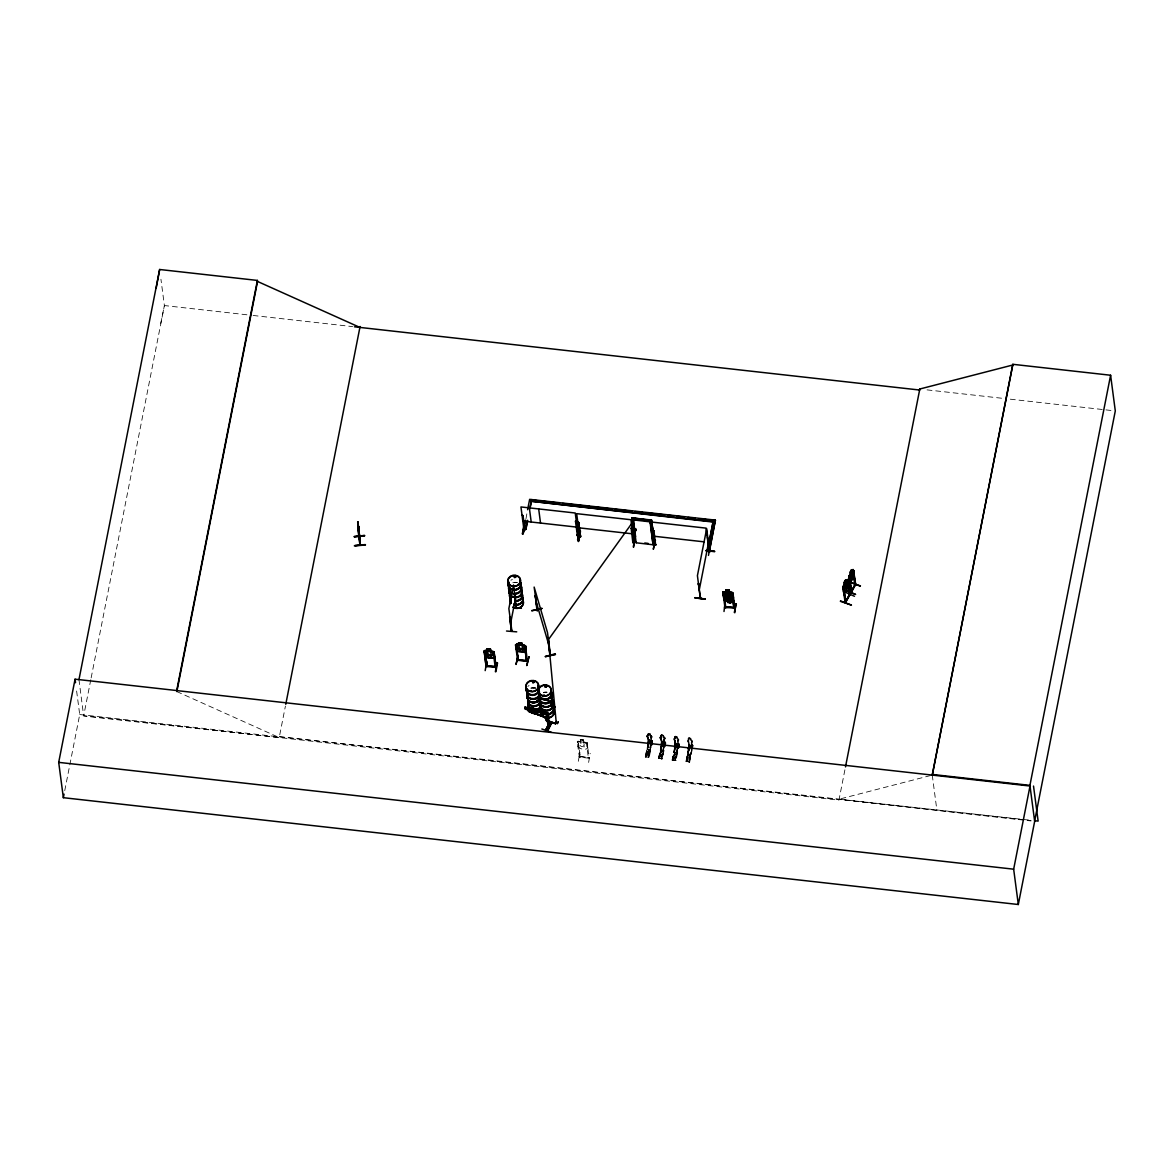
<?xml version="1.0" encoding="UTF-8"?>
<svg xmlns="http://www.w3.org/2000/svg" width="1174" height="1174" viewBox="0 0 1174 1174"><rect width="100%" height="100%" fill="white"/><g stroke="black" fill="none" stroke-linecap="round" stroke-linejoin="round"><path stroke-width="0.75" stroke-dasharray="5 3.75" d="M649.09 749.966L648.562 751.111L647.887 749.966M660.918 751.58L661.696 752.578L662.239 751.433M674.58 753.282L675.828 752.945M676.092 753.547L675.608 754.075M64.746 790.616L79.715 714.54L76.222 688.037M90.794 679.702L83.721 715.685L838.94 800.154L845.485 766.886M91.146 677.897L164.389 305.548L160.941 279.28M78.966 679.614L83.662 716.023L279.221 737.551L285.414 706.073M525.967 518.805L527.273 511.453M578.298 741.058L577.212 741.542L587.249 742.584L589.025 757.744M578.312 743.025L577.461 742.628L578.312 743.025L580.338 756.863M577.828 746.224C578.943 749.1 587 751.125 587.851 747.236M578.312 761.295L579.897 752.431M583.581 739.943L580.25 739.473L580.587 741.381M586.501 743.641L587.426 743.744L586.501 743.641L588.409 758.125M588.145 757.685L589.319 757.362M588.291 757.245L588.262 757.597M588.629 762.425L590.184 753.326M649.237 743.054L646.375 757.201L645.304 757.083L648.386 741.146M645.26 757.069L648.62 741.102M645.715 757.127L648.928 741.205L645.935 757.157M646.14 757.098L649.281 741.176M650.778 743.201L648.004 757.362L649.193 757.494L651.277 746.884M650.998 743.157L648.077 757.377L649.163 757.509M648.664 757.45L651.086 745.05L647.989 757.362M645.509 756.951L648.899 757.333L651.335 744.947M658.893 758.609L661.534 742.614M658.629 758.492L661.769 742.57M658.409 758.536L662.077 742.672M661.505 746.224L659.084 758.624L661.754 746.121M659.509 758.668L662.033 746.282M663.574 746.444L661.153 758.844L662.327 758.962L664.425 748.352M661.226 758.844L663.794 746.4M664.102 746.503L661.138 758.83L662.092 758.874L664.484 746.415M661.813 758.918L664.235 746.517M674.551 747.691L672.13 760.077L673.304 760.209M674.801 747.574L672.203 760.092L673.289 760.209L675.74 747.823M672.57 760.136L675.079 747.75M672.79 760.15L675.211 747.765M673.069 760.106L675.432 747.721M677.281 747.985L674.859 760.37L676.048 760.503L678.132 749.878M677.515 747.941L674.933 760.385L676.033 760.503M675.299 760.429L677.237 749.716M677.941 748.058L675.388 760.429L678.19 747.941M686.57 761.691L688.258 749.217M690.151 745.813L686.937 761.735L685.88 761.633L688.522 749.115M686.276 761.662L688.551 749.188M689.71 745.769L685.821 761.603M689.167 749.188L687.01 761.75M692.19 749.643L689.666 762.029L688.61 761.911L691.912 745.93M686.056 761.354L689.754 762.029L689.006 761.955L691.251 749.408M689.079 761.97L692.352 746.048M689.299 761.985L692.601 745.945M160.75 323.378L164.389 305.548L251.28 315.278M649.237 750.274L648.341 751.008M689.49 755.513L689.52 754.368L688.463 754.603M661.344 751.228L660.859 751.918M688.448 754.5L688.434 755.396M689.74 755.146L688.551 755.425M579.149 756.232L580.073 756.276M579.252 756.232L579.34 757.157L577.226 741.454M672.115 760.077L675.74 760.209M930.512 775.544L839.131 799.186L1031.066 820.318M661.358 751.316L662.253 751.521M580.059 757.201L578.371 742.731M589.113 758.213L579.354 757.113M927.034 389.871L1003.066 398.382M1010.315 399.189L1111.675 410.533M253.1 315.468L352.655 326.607M650.044 751.58L646.639 751.199M663.178 753.048L659.788 752.666M673.216 755.645L676.606 756.012M686.394 759.871L689.784 760.253M658.658 758.419L662.033 758.668M580.294 756.496L588.218 757.391M279.412 736.582L1031.007 820.655M79.715 714.54L1031.051 820.949M176.863 691.574L279.221 737.551M579.193 756.54L589.392 757.876M932.259 775.089L936.911 810.412M690.591 755.997L687.216 755.733M690.297 757.435L686.922 757.171M676.884 754.456L673.494 754.207M676.063 758.595L672.687 758.331M662.884 754.368L659.509 754.104M662.356 757.054L658.966 756.804M649.736 752.886L646.36 752.637M649.207 755.586L645.832 755.337M587.132 742.584L587.734 747.31M583.595 739.84L583.698 741.719L585.459 742.394L585.899 745.637L584.403 746.84L581.291 746.503L579.442 744.918L579.017 741.674L580.602 741.278L580.382 739.547M514.476 582.524A6.545 5.606 -7.5 0 1 516.178 582.524M512.818 582.744A6.457 5.532 -7.5 0 1 517.734 582.744M510.895 580.235A6.457 5.532 -7.5 0 1 512.392 579.501M530.971 687.993A6.457 5.532 -7.5 0 1 535.902 687.979M531 688.346A6.545 5.606 -7.5 0 1 535.99 688.331M527.83 686.497A6.457 5.532 -7.5 0 1 529.063 685.469M532.702 688.258A6.457 5.532 -7.5 0 1 534.375 688.258M543.533 692.425A6.457 5.532 -7.5 0 1 546.849 692.044M545.25 692.689A6.457 5.532 -7.5 0 1 546.937 692.689M543.547 692.777A6.545 5.606 -7.5 0 1 546.923 692.381M582.979 740.119L580.969 739.899L582.979 740.119M583.801 742.203L580.675 741.865L581.101 745.108L584.226 745.461L583.801 742.203M650.337 749.848L646.947 749.467L650.352 749.966M663.486 751.316L660.096 750.934L663.501 751.433M677.193 752.842L673.803 752.461L677.193 752.842M690.914 754.383L687.509 754.001L690.914 754.383M649.413 754.515L646.023 754.134L649.413 754.515M662.562 755.983L659.172 755.601L662.562 755.983M676.268 757.509L672.878 757.127L676.297 757.641M689.989 759.05L686.585 758.668L689.989 759.05"/><path stroke-width="1.5" d="M359.582 537.296L359.743 536.841M357.688 521.711L359.596 537.399L358.833 529.107L359.244 532.614M357.791 521.696L359.758 537.384L359.464 535.461L359.361 536.239M547.363 713.293L547.275 712.882M547.935 717.226L546.996 716.624L548.449 726.06L549.388 726.398L547.598 713.587L549.036 727.044L547.935 717.637M548.273 713.616L532.585 708.142L548.229 713.249L548.728 718.811L533.216 712.853L548.728 718.811M548.889 718.429L546.996 716.624M548.199 726.75L546.893 717.769L548.86 726.985M698.354 583.434L700.408 598.388L697.415 575.671L706.675 528.667L709.595 552.191L709.081 551.633M513.61 585.224L512.789 585.899M511.336 630.731L511.937 631.318L508.856 608.587L513.537 585.444M514.256 576.933L514.711 577.403M514.858 577.447L514.696 576.185M515.445 577.241L515.591 576.507M515.577 576.992L514.828 577.329M514.799 596.774L514.77 597.199M531.573 691.031L530.986 691.06M532.497 681.903L533.832 682.578M546.306 685.895L545.323 685.792L545.426 687.083M545.015 686.174L545.939 686.1M546.541 686.218L546.248 687.26M358.041 530.252L359.963 545.279L359.259 536.004M359.919 545.162L359.89 544.384M853.615 576.595L853.88 574.027L853.718 576.639L850.079 582.818L853.762 576.625M541.86 728.995L551.281 732.253M674.889 736.934C674.83 740.677 674.316 734.807 676.65 737.023M695.096 598.006L705.31 599.004L695.081 597.654M705.281 599.092L695.096 597.918M688.624 738.358L688.654 740.031A2.304 1.145 11.1 0 0 688.448 741.704L688.434 741.821M840.569 600.897C855.215 606.811 855.142 606.166 840.349 601.323M846.337 590.845L855.626 594.455L846.337 590.537M360.359 545.059L359.816 543.782M730.8 602.746L730.58 600.897C731.226 606.195 726.897 599.797 725.048 600.545L723.918 599.738L733.97 600.662L730.683 601.073L732.165 600.574L731.74 597.331L729.876 595.79L726.75 595.497L725.253 596.73L725.693 599.987L727.44 600.706M723.301 595.071L724.109 593.442L723.096 593.09L731.974 594.161L724.182 593.604M724.784 606.694L725.899 607.662L724.989 607.633L722.861 591.916L731.769 592.151L732.914 592.87L735.012 608.47C734.572 605.784 711.782 608.117 734.865 607.604M726.134 591.623L725.899 589.876L729.245 590.199L729.48 591.931M724.828 598.52L732.723 599.166L724.828 598.52L723.477 596.597L724.901 598.476M724.006 611.493L725.018 602.864M732.914 592.87L729.362 592.078L729.245 590.199M732.121 594.249L733.09 594.029L732.121 594.249L733.97 608.455L732.165 593.941M733.515 597.625L732.708 599.254M735.76 603.612L734.821 612.755M849.888 582.612L851.884 571.004M506.522 631.025L516.736 631.847M509.633 617.128L511.482 631.304L509.707 616.732M516.443 607.34L516.384 608.249L514.256 593.633M511.453 631.245L511.879 630.497M516.296 607.633L521.432 608.044L515.885 607.633M494.181 651.878L484.128 650.939L485.302 650.411M485.244 650.352L487.503 650.748L485.933 651.056L486.359 654.3L488.208 655.855L491.334 656.178L492.831 654.96L492.405 651.717L490.644 650.968L490.527 649.178L487.166 648.928L490.527 649.178M493.887 658.203L494.68 656.515L493.975 658.262L486.109 657.455L484.759 655.518L486.212 657.308M487.386 650.675L487.181 648.84L488.443 657.601M493.021 651.247L490.629 651.056M493.975 658.262L486.139 657.367M519.833 651.482L518.57 642.721L521.916 643.058L522.958 651.79M521.902 643.147L518.556 642.809M524.411 645.128L516.633 644.232L518.908 644.614L517.323 644.937L517.749 648.18L519.612 649.736L522.738 650.058L524.22 648.84L523.795 645.597L522.048 644.849L525.57 645.759L526.187 650.425L525.365 652.142L517.514 651.335L525.38 652.04L526.084 650.396M495.252 667.39L496.074 667.434L486.08 666.45L484.29 651.937L485.214 652.04L487.122 666.48L485.214 652.04M486.77 661.725L485.185 670.618M487.049 665.966L485.977 665.541M493.344 652.905L494.269 652.993L493.344 652.905L495.237 667.434M523.002 515.635L522.137 515.225L523.002 515.635L524.969 529.768L524.118 529.269M495.002 666.964L496.162 666.627M495.179 666.48L495.179 667.375L495.267 666.436M486.007 665.937L496.059 666.612M495.369 671.704L497.057 662.606M495.912 671.733L497.556 662.899M522.459 533.847C528.77 504.541 518.306 548.023 524.675 529.283L523.898 529.181L524.661 529.327M516.604 645.92L515.635 646.126L516.604 645.92L518.218 659.92M518.204 655.386L516.017 664.44L518.101 655.62M516.692 644.291L515.518 644.819L517.587 659.92M517.602 659.392L518.292 660.39M518.512 660.36L518.512 659.539M524.69 647.079L525.659 646.874L524.69 647.079L526.642 661.314L524.749 646.771M526.568 661.256L526.568 660.36L527.273 660.874M526.554 661.211L527.61 660.962L517.543 659.949M527.566 660.507L527.434 661.344L517.485 660.258M529.004 656.824L526.774 665.585L528.99 656.794M575.495 521.197L576.419 521.3L575.495 521.197L577.388 535.74L578.254 535.799L575.231 513.009L520.948 506.948L523.942 529.665L524.851 529.753M578.65 522.65L577.799 522.254L578.65 522.65L580.616 536.797L580.514 535.887L579.545 536.371M577.138 535.256L578.312 534.918M577.182 534.801L577.388 535.74M578.21 534.918L578.092 535.814M577.579 539.937L579.208 530.897M578.166 540.832C584.285 510.367 575.671 562.581 579.149 530.883M632.008 528.623L631.157 528.227L632.008 528.623L633.857 542.828L630.937 519.73L576.669 513.654L579.692 536.782L580.514 536.782L578.709 522.342M633.138 542.271L633.975 541.948M631.157 528.227L632.845 542.652L634.033 542.461L632.874 542.227M633.725 547.055L634.576 539.629M633.256 546.981L634.65 539.952M653.918 530.751L652.935 530.971L653.918 530.751L655.606 544.707M655.033 540.436L653.316 549.285L655.444 540.245M652.098 523.472L651.643 520.067L631.744 517.851L634.811 542.021L631.95 518.394L651.335 520.566L654.446 544.208L655.826 545.206L654.975 544.707M698.706 583.463L698.192 584.226M707.452 537.208L709.58 552.088M707.643 547.157C709.448 552 706.587 550.635 709.169 550.357M700.159 596.95L700.467 597.801M700.408 598.388L700.511 596.994M708.465 555.405L710.182 546.6M709.419 551.751L709.624 550.973M706.044 550.899L714.687 551.325L706.19 550.43M1012.854 364.307L932.259 775.089L1012.854 364.307L1110.604 375.24L1029.921 785.362L1034.661 821.36L1018.313 904.508L63.352 797.689L58.7 762.366L75.063 679.203L78.702 679.614M159.649 269.492L78.966 679.614L176.716 690.547L176.863 691.574L257.532 281.452L257.399 280.425L159.649 269.492L156.142 288.334M63.352 797.689L64.042 794.152M176.716 690.547L257.399 280.425M285.766 704.283L360.08 326.46M525.57 520.097L523.868 528.74L525.908 529.401L523.883 529.342M527.61 509.721L529.65 499.346L715.392 520.126L709.668 549.946L707.629 549.285L709.668 549.946M525.849 528.96L527.552 520.317M529.929 508.21L531.631 499.581L529.988 508.665M525.908 529.401L527.61 520.757M510.719 622.719L515.342 599.21M631.744 517.851L651.57 520.464L654.887 545.206L655.679 544.34M634.811 542.021L636.249 542.183M652.539 526.862L654.975 544.751M651.086 737.521L651.056 737.639A2.304 1.145 11.1 0 0 650.352 735.746L650.367 735.614A2.304 1.145 11.1 0 1 651.086 737.521L651.188 742.129L648.928 741.88L647.857 737.287A2.304 1.145 11.1 0 1 648.077 735.482L647.945 734.088M648.239 742.041L648.826 740.456L648.576 742.555L651.717 743.025L648.576 742.555M647.945 744.58L648.826 740.456M648.928 741.88L647.887 737.169A2.304 1.145 11.1 0 1 648.107 735.364M650.88 745.035L651.952 740.809L651.321 745.006M651.1 745.064L651.952 740.809M651.541 745.108C653.742 742.159 650.513 740.882 652.04 741.469M661.857 735.085L661.065 735.687L661.578 735.115M664.337 743.612L664.205 739.121A2.304 1.145 11.1 0 0 663.486 737.213L663.515 737.081A2.304 1.145 11.1 0 1 664.235 738.989L664.352 743.48L662.077 743.347L661.006 738.754A2.304 1.145 11.1 0 1 661.226 736.949L661.079 735.555M661.006 738.754L661.035 738.637A2.304 1.145 11.1 0 1 661.256 736.832M661.388 743.509L661.975 741.924L661.71 744.023L664.866 744.507L661.71 744.023M661.461 744.125L661.975 741.924M661.52 746.238L662.444 742.584L661.945 746.282M661.725 746.18L662.459 742.643M663.956 742.775L663.853 741.601M664.528 742.804L663.589 746.459L664.528 742.804L665.453 743.054L664.689 746.576M664.029 746.503L665.1 742.276L664.455 746.473M664.249 746.532L665.1 742.276M699.278 589.803L708.524 542.799M708.641 544.105L713.469 520.346M709.052 542.814L713.073 521.623L531.294 501.283L713.132 522.063M709.61 549.505L715.392 520.126M674.962 738.373A2.304 1.145 11.1 0 0 674.742 740.163L675.784 744.888L678.073 745.02M674.566 747.691L675.681 743.45L674.639 747.706M675.006 747.75L675.74 743.949M675.226 747.765L675.901 744.228M675.432 747.721L676.165 744.111M675.666 747.823L676.444 744.287M677.912 740.647L677.941 740.53A2.304 1.145 11.1 0 0 677.222 738.622L676.87 737.037M677.295 747.985C677.06 742.995 680.436 743.406 678.396 748.117M677.369 747.999L678.234 744.331M678.543 743.773L677.736 748.043L678.616 744.272M678.176 748.014L678.807 743.802M689.123 744.962L688.287 749.232L689.461 745.475M688.712 749.276L689.387 744.991M688.786 749.291L689.446 745.754M689.153 749.247L689.872 745.651M691.633 742.188L691.647 742.056A2.304 1.145 11.1 0 0 690.943 740.148L690.576 738.578M691.237 744.815L691.413 745.695M692 747.412L692.513 745.343L692.278 747.574L688.815 746.576L692 747.412L692.513 745.343M919.477 390.017L919.668 389.049L1012.942 364.967M845.485 766.886L919.8 389.064L919.609 390.032L354.46 326.812M1018.313 904.508L1013.661 869.186L1030.009 786.022L177.054 690.62M1034.632 821.066L1115.3 410.929L1110.604 375.24M634.4 528.329L634.386 527.889M636.147 542.784L633.094 519.069L650.323 521.007L653.052 544.765L636.147 542.784L636.308 542.006M650.029 521.843L650.191 521.065L633.285 519.069L633.124 519.847L650.029 521.843L653.052 544.765M537.34 610.275L537.12 609.218L536.929 610.568M536.694 609.277L537.017 610.641L535.271 595.658L537.369 610.553M548.273 641.224L548.39 640.373L550.166 655.444L549.814 653.991M547.935 718.136L548.302 717.241L546.879 716.859M548.61 718.415L538.499 714.379M849.888 594.249L845.119 602.541L843.02 587.338L844.135 584.52L847.907 586.09L844.253 592.855M848.2 584.124C848.362 586.149 845.794 594.528 843.578 592.063L842.888 587.367L844.106 584.505M849.374 581.908L850.211 582.744L849.33 581.996L849.169 575.774L852.823 569.639M714.599 551.692L706.058 550.621M849.55 594.088L849.433 595.174M849.932 594.822L849.404 594.132M850.842 592.356L854.877 584.99M851.649 591.916L849.536 575.935L851.561 569.713L852.911 574.057L852.324 576.772L849.961 579.178M851.297 592.048L855.362 583.948M854.892 585.283L852.706 569.595M855.641 584.256L851.223 592.694L849.448 577.623L849.36 578.474M532.468 681.742L533.539 681.346M533.686 682.358L533.216 681.375M532.732 682.828L534.038 682.197M545.895 687.083L546.218 686.042M543.415 695.213L544.428 694.979M650.645 523.266L650.601 522.929M651.643 532.35L651.658 531.837M652.949 540.832L652.949 541.082M849.991 594.851L847.76 580.47L849.154 595.409L850.02 594.763M555.977 722.656L555.331 723.507L556.285 721.452M723.287 595.174L724.197 593.501M548.097 714.1L532.658 708.626L548.243 713.807M545.455 718.415L547.906 719.002L545.455 718.415L547.891 720.044L545.572 718.18M548.199 713.19L548.669 718.782M546.805 717.945L547.26 716.874M547.803 718.488L548.317 717.387L547.275 717.021M550.254 721.893L545.998 730.36M550.21 721.893L546.027 730.14M551.325 722.259L547.26 730.815L551.369 722.289M547.656 730.991L551.868 722.7M525.204 708.949L525.027 707.115L529.122 707.819L534.874 709.888L537.443 711.649L537.663 713.264L529.562 711.18L532.101 710.652L529.034 708.23L532.761 710.534L536.136 710.652L533.466 711.121L536.65 713.704L528.417 709.947C521.432 708.641 528.872 708.289 528.432 711.239L540.862 715.729L540.26 711.561M528.051 708.318L527.948 707.1L529.004 706.953L540.363 711.561M529.606 712.192L528.491 711.151L528.051 707.159M843.519 585.885L847.026 579.692L845.955 581.644L845.676 579.721L844.165 582.377L843.783 586.002L845.485 602.658L849.961 594.763M844.326 582.392L845.735 579.912M843.548 585.899L844.561 584.124M843.68 587.675L845.456 602.746L843.68 587.675L843.578 588.541M855.391 585.342L853.527 570.417L855.758 584.784M848.083 580.587L847.334 581.203M853.85 570.535L853.116 571.136M845.456 592.312L854.481 596.275M850.974 582.7L860.454 585.885M849.11 595.042L845.324 602.233M855.332 584.549L850.886 592.488L848.875 577.3M851.458 569.669L850.035 572.369M511.879 631.289L511.864 630.35M513.508 585.518L515.503 600.472M530.897 690.664L530.956 691.134M546.512 686.819L545.279 687.26M635.472 518.262L548.419 639.625L556.183 722.025M653.258 544.076L654.784 543.856M688.507 738.607L689.564 738.167M546.159 720.601L555.596 723.874M549.814 654.182L550.503 655.356L547.495 632.551L534.141 587.073L537.428 610.612M860.249 586.208L850.93 582.407M577.138 535.153L578.254 535.388M654.828 544.633L655.752 544.692M728.643 597.786L731.314 596.363L729.377 598.212L731.769 600.34L728.702 598.549L726.148 599.899L727.983 598.094L725.517 595.834L728.511 597.801M845.852 581.6L846.689 580.851L846.542 586.824L844.209 589.245M635.237 530.501L635.956 528.843L635.765 530.633M636 530.589L635.413 530.061M548.948 726.985L547.26 717.299M549.872 654.505L550.048 655.283M514.197 576.39L515.137 576.052M515.665 577.344L514.359 577.491M545.132 686.159L546.042 685.983M725.723 607.134L724.02 593.178M358.437 527.449L358.936 532.996L358.055 523.604L358.349 524.543M633.843 542.784L633.05 542.711M527.361 660.83L525.468 645.773M708.186 550.224L708.245 551.134L707.702 546.849M358.745 531.617L358.173 523.604M651.746 531.851L651.702 532.864L651.761 531.983M652.935 540.95L652.759 541.038M532.702 682.402L533.51 682.446M545.088 686.775L546.013 686.819M722.846 592.019L726.236 591.784L726.016 589.95M516.677 644.394L515.635 644.864L516.252 649.486M648.474 741.161L648.562 740.427M665.467 743.039L661.593 742.643L661.71 741.895M665.218 742.951L664.293 742.922M692.352 746.048L692.616 746.004M847.496 579.413L849.565 595.438M726.251 591.696L724.652 592.107L725.077 595.365L726.941 596.906L730.067 597.199L731.549 595.966L731.123 592.723L729.377 591.975M531.793 610.539L541.933 608.47M531.895 610.891L541.904 608.337M555.478 654.593L545.338 656.677L555.361 654.212M555.287 653.83L545.308 656.442M514.711 576.302L515.782 576.39M688.977 738.299L690.356 738.549M662.679 742.76L661.798 742.57M357.835 522.357L359.596 537.795M357.909 524.646C357.145 514.74 358.833 537.208 358.129 526.348M358.408 525.864L359.2 535.403L359.039 534.566M354.343 536.738L364.644 535.843M354.357 536.87L364.615 535.476L354.313 536.386M354.944 545.44C386.994 543.283 332.55 547.964 365.261 544.575M648.679 733.735L650.117 734.308M661.828 735.203L662.943 735.482M727.587 602.409L730.932 602.717M725.884 589.979L729.23 590.287M736.362 603.95L734.293 612.461M725.928 606.958L733.882 607.692M518.996 645.098L522.122 645.421M519.422 648.341L522.547 648.664M487.606 651.218L490.732 651.541M488.032 654.476L491.158 654.784M578.21 535.74L577.388 535.696M579.618 536.723L580.411 535.902M484.231 652.245L485.156 652.348M518.526 659.685L526.451 660.536M517.514 659.788L518.57 660.052M487.122 665.805L495.046 666.656M486.007 666.406L486.902 665.599M514.535 594.059L516.032 608.205M1034.69 820.729L1038.139 821.096L1033.516 786.066M531.69 500.021L537.134 500.623M540.774 501.034L548.053 501.841M551.677 502.252L558.956 503.059M562.595 503.47L589.862 506.522M593.486 506.933L600.765 507.74M604.405 508.151L611.669 508.958M615.308 509.369L631.671 511.204M635.295 511.6L642.574 512.422M646.214 512.833L653.478 513.64M657.117 514.051L664.381 514.858M668.021 515.269L673.48 515.87M677.105 516.281L684.383 517.103M688.023 517.499L695.287 518.321M698.926 518.717L706.19 519.539M709.83 519.935L715.45 520.566M651.864 522.078L706.146 528.139L709.125 552.044M522.812 521.08L577.08 527.141M578.518 527.786L632.801 533.862M653.727 536.21L704.385 541.874M932.171 774.429L1029.921 785.362M58.7 762.366L1013.661 869.186M644.761 543.004L648.136 543.401M650.557 522.87L650.367 522.944M486.124 666.406L484.143 650.851M358.995 530.839L359.493 535.858M525.086 707.306L528.168 708.406M845.896 581.453L845.779 579.765M849.169 575.774L848.714 577.329M257.532 281.452L359.89 327.414M675.696 744.213L675.417 743.421M358.657 527.83L358.584 526.862L358.906 531.176M843.504 592.048L844.282 592.87M843.636 591.975L844.458 592.797M731.916 594.22L733.339 596.098M650.147 734.19L650.352 735.746M359.699 535.931L360.315 545.147L358.305 529.841M534.918 595.746L535.153 596.509M536.004 601.205L549.344 646.683M688.448 741.704L689.49 746.415L691.779 746.547L691.647 742.056M674.742 740.163L675.813 744.756M661.035 738.637L662.092 743.23M357.909 522.768L357.909 524.044M358.055 523.604L358.231 524.543M853.249 569.493L855.244 585.488M851.194 570.549L850.284 572.149M849.448 577.623L851.311 591.755M845.412 580.602L844.517 582.201M727.454 600.618L727.675 602.453M723.419 595.101L724.02 599.723M650.323 521.007L653.375 544.09M663.354 735.819L663.486 737.213M633.52 520.845L635.604 536.709M649.662 740.016L649.78 741.19M580.352 532.115L578.679 540.935M538.675 508.929L540.524 523.061M548.038 640.461L550.004 655.297M529.342 507.887L531.206 522.019M524.69 525.086L523.032 533.906M532.732 707.863L532.658 708.626M526.715 708.054L526.847 709.096L525.688 707.687M525.027 707.115L525.292 708.92M490.424 649.222L491.568 657.924M75.063 679.203L75.518 682.74M358.334 526.011L358.628 528.858M677.941 740.53L678.044 745.138M520.39 585.136A6.457 5.532 -7.5 0 1 520.596 591.285A6.457 5.532 -7.5 0 1 514.051 594.015M512.451 593.648A6.457 5.532 -7.5 0 1 508.797 587.807M520.405 584.667A6.545 5.606 -7.5 0 1 520.61 590.889A6.545 5.606 -7.5 0 1 513.992 593.662M512.363 593.296A6.545 5.606 -7.5 0 1 509.149 585.958M519.921 580.969A6.545 5.606 -7.5 0 1 515.21 589.964A6.545 5.606 -7.5 0 1 508.665 582.26M520.302 584.476A6.457 5.532 -7.5 0 1 520.508 590.625A6.457 5.532 -7.5 0 1 513.977 593.369M512.363 592.987A6.457 5.532 -7.5 0 1 508.709 587.161M520.669 582.48A6.457 5.532 -7.5 0 1 514.388 590.17A6.457 5.532 -7.5 0 1 508.768 582.509M519.788 580.587A6.457 5.532 -7.5 0 1 515.137 589.465A6.457 5.532 -7.5 0 1 508.694 581.864M521.858 596.245A6.457 5.532 -7.5 0 1 521.564 602.996A6.457 5.532 -7.5 0 1 513.918 604.757M511.35 603.025A6.457 5.532 -7.5 0 1 510.25 598.916M521.872 595.776A6.545 5.606 -7.5 0 1 521.579 602.614A6.545 5.606 -7.5 0 1 513.816 604.405M511.218 602.644A6.545 5.606 -7.5 0 1 510.103 598.491M523.076 600.765A6.457 5.532 -7.5 0 1 520.757 607.296A6.457 5.532 -7.5 0 1 512.921 607.31M510.617 603.641A6.457 5.532 -7.5 0 1 511.174 600.794M523.002 600.56A6.413 5.488 -7.5 0 1 520.698 607.046A6.413 5.488 -7.5 0 1 512.921 607.061M510.631 603.407A6.413 5.488 -7.5 0 1 511.189 600.589M520.83 588.776A6.413 5.488 -7.5 0 1 521.036 594.88A6.413 5.488 -7.5 0 1 514.535 597.61M511.526 596.524A6.413 5.488 -7.5 0 1 509.795 590.052M514.506 597.449A6.472 5.532 -7.5 0 0 521.051 594.704A6.472 5.532 -7.5 0 0 520.845 588.541A6.457 5.532 -7.5 0 1 516.164 597.287A6.457 5.532 -7.5 0 1 509.721 589.686A6.472 5.532 -7.5 0 0 512.891 597.067M522.181 593.34A6.545 5.606 -7.5 0 1 514.96 601.088M510.734 598.945A6.545 5.606 -7.5 0 1 510.132 593.369M521.77 595.6A6.457 5.532 -7.5 0 1 521.476 602.35A6.457 5.532 -7.5 0 1 513.83 604.111M511.262 602.365A6.457 5.532 -7.5 0 1 510.162 598.27M522.122 593.604A6.457 5.532 -7.5 0 1 515.004 601.235M510.837 599.122A6.457 5.532 -7.5 0 1 510.235 593.618M522.048 592.943A6.457 5.532 -7.5 0 1 514.916 600.574M510.749 598.461A6.457 5.532 -7.5 0 1 510.147 592.973M538.646 691.97A6.457 5.532 -7.5 0 1 530.883 695.213A6.457 5.532 -7.5 0 1 526.436 689.153M538.044 686.467A6.457 5.532 -7.5 0 1 539.204 689.123M539.556 693.819A6.457 5.532 -7.5 0 1 531.308 698.457A6.457 5.532 -7.5 0 1 527.361 691.002M538.059 685.998A6.545 5.606 -7.5 0 1 539.174 690.151M538.661 691.574A6.545 5.606 -7.5 0 1 530.809 694.861A6.545 5.606 -7.5 0 1 526.29 688.712M537.956 685.821A6.457 5.532 -7.5 0 1 534.126 694.553A6.457 5.532 -7.5 0 1 526.348 688.492M538.264 697.121A6.457 5.532 -7.5 0 1 529.87 698.559A6.457 5.532 -7.5 0 1 527.449 691.647M527.889 694.7A6.413 5.488 -7.5 0 0 531.03 701.891A6.413 5.488 -7.5 0 0 539.512 698.897A6.457 5.532 -7.5 0 1 539.497 697.473M539.204 695.668A6.545 5.606 -7.5 0 1 530.545 698.735A6.545 5.606 -7.5 0 1 527.331 691.398M539.585 699.117A6.457 5.532 -7.5 0 1 531.044 702.14A6.457 5.532 -7.5 0 1 527.874 694.92A6.457 5.532 -7.5 0 0 531.044 702.14A6.457 5.532 -7.5 0 0 539.585 699.132M541.537 708.832A6.457 5.532 -7.5 0 1 538.91 712.515M535.784 713.616A6.457 5.532 -7.5 0 1 529.151 710.255M528.784 708.861A6.457 5.532 -7.5 0 1 528.843 707.408M541.493 708.626A6.442 5.518 -7.5 0 1 538.881 712.295M535.755 713.396A6.442 5.518 -7.5 0 1 531.059 712.31M528.77 708.656A6.442 5.518 -7.5 0 1 528.828 707.203M540.51 701.025A6.457 5.532 -7.5 0 1 533.084 705.823A6.457 5.532 -7.5 0 1 527.816 699.601M540.524 706.322A6.457 5.532 -7.5 0 1 535.271 709.712M529.43 707.599A6.457 5.532 -7.5 0 1 528.828 702.111M540.642 706.587A6.545 5.606 -7.5 0 1 536.973 709.624M529.386 707.878A6.545 5.606 -7.5 0 1 528.77 702.301M540.099 703.079A6.457 5.532 -7.5 0 1 532.35 706.337A6.457 5.532 -7.5 0 1 527.904 700.262M540.612 706.983A6.457 5.532 -7.5 0 1 537.002 709.991A6.545 5.606 -7.5 0 0 540.671 706.777M528.726 707.012A6.457 5.532 -7.5 0 1 528.916 702.756M528.608 706.807A6.545 5.606 -7.5 0 1 528.799 702.507M537.472 701.744A6.413 5.488 -7.5 0 1 529.694 701.759A6.413 5.488 -7.5 0 1 527.962 695.287M540.128 702.683A6.545 5.606 -7.5 0 1 532.262 705.985A6.545 5.606 -7.5 0 1 527.757 699.821M551.105 694.803A6.457 5.532 -7.5 0 1 549.579 702.58A6.457 5.532 -7.5 0 1 540.598 701.568M551.149 694.524A6.545 5.606 -7.5 0 1 549.593 702.419A6.545 5.606 -7.5 0 1 540.495 701.392M539.321 698.706A6.545 5.606 -7.5 0 1 539.38 697.239M551.531 698.075A6.457 5.532 -7.5 0 1 547.715 706.807A6.457 5.532 -7.5 0 1 539.937 700.746M551.472 697.87A6.413 5.488 -7.5 0 1 548.478 706.322A6.413 5.488 -7.5 0 1 539.879 701.964M551.428 691.897A6.545 5.606 -7.5 0 1 545.059 699.689A6.545 5.606 -7.5 0 1 539.38 691.926M551.017 694.157A6.457 5.532 -7.5 0 1 547.201 702.888A6.457 5.532 -7.5 0 1 539.409 696.828M551.369 692.161A6.457 5.532 -7.5 0 1 549.711 698.207A6.457 5.532 -7.5 0 1 542.652 699.411M541.229 698.691A6.457 5.532 -7.5 0 1 539.482 692.176M551.398 691.706A6.545 5.606 -7.5 0 1 545.029 699.484A6.545 5.606 -7.5 0 1 539.35 691.721M551.296 691.501A6.457 5.532 -7.5 0 1 545.015 699.176A6.457 5.532 -7.5 0 1 539.394 691.53M553.35 707.174A6.457 5.532 -7.5 0 1 547.069 714.849A6.457 5.532 -7.5 0 1 541.463 707.188M553.409 706.909A6.545 5.606 -7.5 0 1 547.04 714.702A6.545 5.606 -7.5 0 1 541.346 706.939M553.79 710.446A6.457 5.532 -7.5 0 1 548.346 718.077M546.658 718.077A6.457 5.532 -7.5 0 1 541.889 710.461M553.717 710.226A6.413 5.488 -7.5 0 1 547.466 717.857A6.413 5.488 -7.5 0 1 541.904 710.255M551.545 698.442A6.413 5.488 -7.5 0 1 547.744 707.13A6.413 5.488 -7.5 0 1 540.025 701.113M552.059 702.023A6.457 5.532 -7.5 0 1 547.392 710.901A6.457 5.532 -7.5 0 1 540.95 703.299M552.484 705.266A6.457 5.532 -7.5 0 1 548.654 713.997A6.457 5.532 -7.5 0 1 540.876 707.937M552.587 705.442A6.545 5.606 -7.5 0 1 547.862 714.452A6.545 5.606 -7.5 0 1 541.331 706.733M552.073 701.538A6.545 5.606 -7.5 0 1 547.348 710.549A6.545 5.606 -7.5 0 1 540.818 702.844M552.749 702.61A6.457 5.532 -7.5 0 1 546.468 710.299A6.457 5.532 -7.5 0 1 540.862 702.639M557.342 723.58L558.252 721.79L557.342 723.58M546.365 720.264L555.786 723.566L546.336 720.264M549.784 721.995L545.558 730.257L549.828 721.981M845.94 582.187L844.532 584.667L844.957 587.91L846.366 585.43L845.94 582.187M851.722 572.134L850.299 574.614L850.724 577.857L852.148 575.377L851.722 572.134M496.176 667.448L494.049 651.981L496.176 667.448M555.097 706.763L553.336 707.13L551.296 705.427L552.616 705.882A7.264 3.229 27.1 0 0 545.514 699.851A7.264 3.229 27.1 0 0 539.394 701.245L540.7 701.7L538.822 702.023L536.65 700.276L537.956 700.746A8.688 3.86 27.1 0 1 545.294 699.073A8.688 3.86 27.1 0 1 553.79 706.308L555.097 706.763M730.067 597.17L726.941 596.891L727.366 600.134L730.492 600.428L730.067 597.17M730.125 601.822L728.115 601.631L730.125 601.822M728.628 590.478L726.618 590.287L728.628 590.478M729.45 592.562L726.324 592.268L726.75 595.512L729.876 595.805L729.45 592.562M521.3 643.337L519.29 643.132L521.3 643.337M489.896 649.457L487.9 649.251L489.896 649.457M675.358 745.079L678.572 746.033L675.358 745.079M534.977 710.754L529.239 708.685L529.445 710.314L535.197 712.383L534.977 710.754M517.602 651.188L516.267 649.398L517.587 651.291M511.424 585.826A6.457 5.532 -7.5 0 0 520.522 579.956A6.457 5.532 -7.5 0 0 510.382 576.302A6.457 5.532 -7.5 0 0 511.424 585.826M511.482 586.12A6.413 5.488 -7.5 0 0 520.522 580.294A6.413 5.488 -7.5 0 0 510.455 576.669A6.413 5.488 -7.5 0 0 511.482 586.12M529.591 691.075A6.457 5.532 -7.5 0 0 538.69 685.22A6.457 5.532 -7.5 0 0 528.549 681.566A6.457 5.532 -7.5 0 0 529.591 691.075M529.65 691.369A6.413 5.488 -7.5 0 0 538.69 685.543A6.413 5.488 -7.5 0 0 528.608 681.903A6.413 5.488 -7.5 0 0 529.65 691.369M542.139 695.492A6.457 5.532 -7.5 0 0 551.237 689.622A6.457 5.532 -7.5 0 0 541.097 685.968A6.457 5.532 -7.5 0 0 542.139 695.492M542.197 695.8A6.413 5.488 -7.5 0 0 551.237 689.96A6.413 5.488 -7.5 0 0 541.17 686.335A6.413 5.488 -7.5 0 0 542.197 695.8"/></g></svg>
